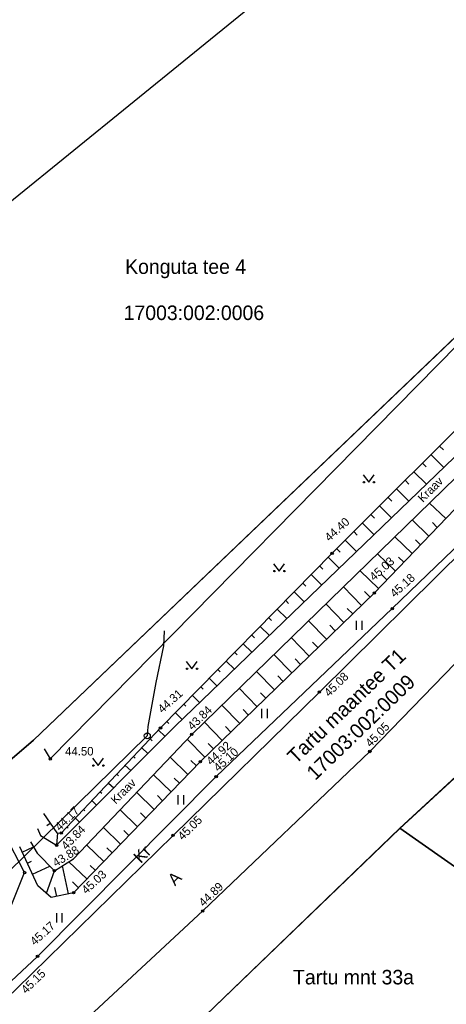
# Model space of a CAD drawing. Extents: x 641582 to 643225, y 6457495 to 6459046.
# Drawn here: x 642059.5 to 642094.7, y 6458132.8 to 6458214 of the extents above; entities that cross this region are included whole.
import ezdxf

# ---------------------------------------------------------------- set-up
doc = ezdxf.new("R2010")
doc.units = 0
for name, color, linetype in [('AED', 7, 'Continuous'), ('HALJASTUS', 7, 'Continuous'), ('KORGUS-EH2000', 7, 'Continuous'), ('PIIR', 7, 'Continuous'), ('POST', 7, 'Continuous'), ('RELJEEF', 7, 'Continuous'), ('SIOHULIIN', 7, 'Continuous'), ('SITRASS', 7, 'Continuous'), ('TEE', 7, 'Continuous'), ('VEEKOGU', 7, 'Continuous'), ('VORMISTUS', 7, 'Continuous')]:
    doc.layers.add(name, color=color, linetype=linetype)

msp = doc.modelspace()

# ---------------------------------------------------------------- linework, layer by layer
at = {"layer": 'AED'}
msp.add_lwpolyline([(642061.465, 6458153.848), (642061.977, 6458153.02), (642097.362, 6458188.971)], dxfattribs=at)
at = {"layer": 'HALJASTUS'}
for p, q in [((642087.825, 6458176.467), (642088.289, 6458175.86)), ((642088.289, 6458175.86), (642088.734, 6458176.467)), ((642080.427, 6458169.134), (642080.89, 6458168.527)), ((642080.89, 6458168.527), (642081.336, 6458169.134)), ((642087.253, 6458164.436), (642087.253, 6458163.675)), ((642087.708, 6458164.436), (642087.708, 6458163.675)), ((642073.216, 6458161.075), (642073.679, 6458160.468)), ((642073.679, 6458160.468), (642074.125, 6458161.075)), ((642079.44, 6458157.15), (642079.44, 6458156.389)), ((642079.895, 6458157.15), (642079.895, 6458156.389)), ((642065.482, 6458153.079), (642065.945, 6458152.472)), ((642065.945, 6458152.472), (642066.391, 6458153.079)), ((642072.518, 6458150.027), (642072.518, 6458149.266)), ((642072.973, 6458150.027), (642072.973, 6458149.266)), ((642062.495, 6458140.295), (642062.495, 6458139.534)), ((642062.95, 6458140.295), (642062.95, 6458139.534))]:
    msp.add_line(p, q, dxfattribs=at)
msp.add_lwpolyline([(641978.231, 6458069.906), (641989.414, 6458073.797), (641996.438, 6458080.41), (642006.034, 6458089.205), (642016.096, 6458099.7), (642026.985, 6458109.771), (642038.804, 6458119.728), (642047.602, 6458126.624), (642058.427, 6458140.08), (642059.863, 6458143.645), (642058.232, 6458146.775)], dxfattribs=at)
for centre in [(642087.888, 6458175.86), (642088.716, 6458175.86), (642080.489, 6458168.527), (642081.318, 6458168.527), (642073.278, 6458160.468), (642074.107, 6458160.468), (642065.544, 6458152.472), (642066.373, 6458152.472)]:
    msp.add_circle(centre, 0.055, dxfattribs=at)
at = {"layer": 'KORGUS-EH2000'}
for centre in [(642085.262, 6458170), (642088.751, 6458166.73), (642090.231, 6458165.43), (642084.214, 6458158.544), (642071.088, 6458155.58), (642073.662, 6458155.044), (642088.377, 6458153.639), (642061.977, 6458153.02), (642074.386, 6458152.8), (642075.685, 6458151.56), (642062.894, 6458146.9), (642072.121, 6458146.709), (642062.503, 6458145.902), (642059.863, 6458143.645), (642062.318, 6458143.795), (642063.908, 6458141.98), (642074.578, 6458140.479), (642060.93, 6458136.72)]:
    msp.add_circle(centre, 0.1, dxfattribs=at)
at = {"layer": 'PIIR'}
for points in [[(642343.02, 6458334.87), (642346.29, 6458310.48), (642326.82, 6458305.37), (642272.29, 6458282.22), (642265.03, 6458279.14), (642255.09, 6458274.77), (642183.51, 6458228.62), (642171.95, 6458218.75), (642152.19, 6458201.89), (642125.02, 6458178.71), (642090.85, 6458147.29), (642074.8, 6458131.84), (641916.12, 6457979.07), (641897.39, 6457992.37), (641907.28, 6458008.31), (641933.02, 6458022.4), (641986.64, 6458073.31), (642058.45, 6458152.73), (642060.6, 6458154.58), (642110.49, 6458202.23), (642147.56, 6458233.4), (642227.07, 6458286.71), (642288.53, 6458313.06), (642334.74, 6458327.9)], [(642027.49, 6458224.96), (642044.61, 6458236.63), (642087.99, 6458256.04), (642110.55, 6458202.27), (642060.6, 6458154.58), (642058.45, 6458152.73), (642052.22, 6458167.18)], [(642090.86, 6458147.3), (642106.19, 6458161.44), (642114.76, 6458147.98), (642108.01, 6458135.27)], [(642074.8, 6458131.84), (642090.86, 6458147.3), (642108.01, 6458135.27), (642097.36, 6458116.08)]]:
    msp.add_lwpolyline(points, close=True, dxfattribs=at)
at = {"layer": 'POST'}
msp.add_circle((642069.994, 6458154.93), 0.25, dxfattribs=at)
at = {"layer": 'RELJEEF'}
for p, q in [((642094.131, 6458178.852), (642094.455, 6458178.528)), ((642093.424, 6458178.145), (642094.489, 6458177.078)), ((642092.716, 6458177.439), (642093.032, 6458177.123)), ((642092.008, 6458176.733), (642093.047, 6458175.691)), ((642090.592, 6458175.32), (642091.606, 6458174.305)), ((642091.3, 6458176.026), (642091.608, 6458175.718)), ((642089.885, 6458174.613), (642090.185, 6458174.313)), ((642089.177, 6458173.907), (642090.164, 6458172.918)), ((642094.644, 6458172.861), (642093.309, 6458174.144)), ((642088.469, 6458173.201), (642088.761, 6458172.908)), ((642087.761, 6458172.494), (642088.722, 6458171.532)), ((642093.258, 6458171.419), (642091.874, 6458172.749)), ((642093.951, 6458172.14), (642093.543, 6458172.532)), ((642087.053, 6458171.788), (642087.338, 6458171.503)), ((642091.872, 6458169.977), (642090.439, 6458171.354)), ((642085.638, 6458170.375), (642085.914, 6458170.098)), ((642086.346, 6458171.081), (642087.28, 6458170.145)), ((642092.565, 6458170.698), (642092.143, 6458171.104)), ((642084.933, 6458169.665), (642085.847, 6458168.767)), ((642090.486, 6458168.535), (642089.005, 6458169.959)), ((642091.179, 6458169.256), (642090.742, 6458169.676)), ((642084.232, 6458168.952), (642084.5, 6458168.689)), ((642083.531, 6458168.239), (642084.405, 6458167.38)), ((642089.1, 6458167.093), (642087.57, 6458168.564)), ((642089.793, 6458167.814), (642089.341, 6458168.249)), ((642082.83, 6458167.526), (642083.086, 6458167.274)), ((642087.677, 6458165.689), (642086.189, 6458167.223)), ((642082.129, 6458166.813), (642082.963, 6458165.993)), ((642088.395, 6458166.385), (642087.948, 6458166.845)), ((642081.428, 6458166.1), (642081.672, 6458165.86)), ((642086.241, 6458164.296), (642084.755, 6458165.828)), ((642080.026, 6458164.673), (642080.258, 6458164.445)), ((642080.727, 6458165.386), (642081.521, 6458164.607)), ((642086.959, 6458164.992), (642086.513, 6458165.452)), ((642079.325, 6458163.96), (642080.078, 6458163.22)), ((642084.805, 6458162.904), (642083.321, 6458164.434)), ((642085.523, 6458163.6), (642085.078, 6458164.059)), ((642078.624, 6458163.247), (642078.844, 6458163.031)), ((642083.37, 6458161.512), (642081.887, 6458163.04)), ((642077.923, 6458162.534), (642078.636, 6458161.833)), ((642084.088, 6458162.208), (642083.643, 6458162.667)), ((642077.222, 6458161.821), (642077.43, 6458161.616)), ((642081.934, 6458160.119), (642080.453, 6458161.646)), ((642076.521, 6458161.107), (642077.194, 6458160.446)), ((642082.652, 6458160.815), (642082.207, 6458161.274)), ((642075.82, 6458160.394), (642076.016, 6458160.202)), ((642080.498, 6458158.727), (642079.019, 6458160.252)), ((642081.216, 6458159.423), (642080.772, 6458159.881)), ((642074.418, 6458158.968), (642074.602, 6458158.787)), ((642075.119, 6458159.681), (642075.752, 6458159.059)), ((642073.717, 6458158.255), (642074.31, 6458157.672)), ((642079.062, 6458157.335), (642077.585, 6458158.858)), ((642079.78, 6458158.031), (642079.337, 6458158.488)), ((642073.016, 6458157.542), (642073.188, 6458157.373)), ((642077.627, 6458155.942), (642076.151, 6458157.464)), ((642072.315, 6458156.828), (642072.868, 6458156.285)), ((642078.344, 6458156.639), (642077.902, 6458157.095)), ((642071.614, 6458156.115), (642071.775, 6458155.957)), ((642076.191, 6458154.55), (642074.717, 6458156.07)), ((642070.917, 6458155.399), (642071.455, 6458154.891)), ((642076.909, 6458155.246), (642076.466, 6458155.702)), ((642070.23, 6458154.671), (642070.386, 6458154.525)), ((642074.755, 6458153.158), (642073.298, 6458154.661)), ((642075.473, 6458153.854), (642075.031, 6458154.31)), ((642069.544, 6458153.944), (642070.043, 6458153.473)), ((642068.171, 6458152.49), (642068.631, 6458152.055)), ((642068.857, 6458153.217), (642069.001, 6458153.081)), ((642073.352, 6458151.732), (642071.875, 6458153.163)), ((642074.048, 6458152.451), (642073.603, 6458152.882)), ((642067.485, 6458151.763), (642067.617, 6458151.638)), ((642071.961, 6458150.296), (642070.498, 6458151.713)), ((642066.798, 6458151.036), (642067.22, 6458150.638)), ((642072.657, 6458151.014), (642072.215, 6458151.441)), ((642066.112, 6458150.308), (642066.232, 6458150.195)), ((642070.57, 6458148.859), (642069.12, 6458150.263)), ((642065.425, 6458149.581), (642065.808, 6458149.22)), ((642071.265, 6458149.577), (642070.828, 6458150)), ((642064.739, 6458148.854), (642064.848, 6458148.751)), ((642069.178, 6458147.422), (642067.743, 6458148.813)), ((642069.874, 6458148.141), (642069.441, 6458148.56)), ((642061.984, 6458147.695), (642061.699, 6458147.498)), ((642064.052, 6458148.127), (642064.396, 6458147.803)), ((642062.582, 6458146.924), (642062.502, 6458145.903)), ((642063.366, 6458147.4), (642063.463, 6458147.308)), ((642067.787, 6458145.986), (642066.365, 6458147.362)), ((642068.483, 6458146.704), (642068.054, 6458147.119)), ((642059.674, 6458145.331), (642060.601, 6458145.758)), ((642066.396, 6458144.549), (642064.988, 6458145.912)), ((642067.091, 6458145.267), (642066.667, 6458145.678)), ((642060.092, 6458144.423), (642060.425, 6458144.576)), ((642065.004, 6458143.112), (642063.527, 6458144.542)), ((642060.51, 6458143.514), (642061.946, 6458144.175)), ((642061.658, 6458141.932), (642062.318, 6458143.795)), ((642063.493, 6458141.89), (642062.99, 6458144.211)), ((642065.7, 6458143.83), (642065.28, 6458144.237)), ((642064.309, 6458142.394), (642063.811, 6458142.876)), ((642062.516, 6458141.678), (642062.356, 6458142.416))]:
    msp.add_line(p, q, dxfattribs=at)
for points in [[(642118.939, 6458196.633), (642109.209, 6458187.499), (642103.369, 6458181.94), (642088.751, 6458166.73), (642074.386, 6458152.8), (642063.908, 6458141.98), (642062.063, 6458141.58), (642060.958, 6458142.54), (642059.473, 6458145.77)], [(642061.417, 6458148.518), (642062.511, 6458146.93), (642062.894, 6458146.9), (642071.088, 6458155.58), (642085.262, 6458170), (642098.288, 6458183), (642101.761, 6458185.13)]]:
    msp.add_lwpolyline(points, dxfattribs=at)
at = {"layer": 'SIOHULIIN'}
msp.add_lwpolyline([(642036.956, 6458122.57), (642069.994, 6458154.93)], dxfattribs=at)
at = {"layer": 'SITRASS'}
msp.add_lwpolyline([(642071.384, 6458163.595), (642071.329, 6458162.37), (642070.7, 6458159.32), (642070.04, 6458155.71), (642069.994, 6458154.93)], dxfattribs=at)
at = {"layer": 'TEE'}
for points in [[(641956.046, 6458036.158), (641969.275, 6458048.478), (641980.269, 6458058.974), (641992.009, 6458070.247), (642004.798, 6458082.594), (642018.195, 6458095.196), (642032.128, 6458108.207), (642045.679, 6458121.076), (642059.187, 6458134.038), (642072.121, 6458146.709), (642084.214, 6458158.544), (642096.262, 6458170.416), (642108.456, 6458182.108), (642120.801, 6458193.694), (642134.266, 6458205.82), (642149.139, 6458218.514), (642164.834, 6458231.307), (642181.155, 6458243.322), (642197.451, 6458254.516), (642213.639, 6458265.51), (642230.329, 6458276.019), (642246.882, 6458285.767)], [(641967.658, 6458038.709), (641978.733, 6458049.203), (641997.461, 6458066.375), (642012.618, 6458081.466), (642026.454, 6458094.118), (642035.907, 6458103.643), (642044.246, 6458111.221), (642048.177, 6458115.493), (642060.528, 6458127.443), (642074.578, 6458140.479), (642088.377, 6458153.639), (642095.431, 6458160.906), (642107.279, 6458172.365), (642124.766, 6458188.835), (642133.027, 6458196.452), (642146.438, 6458207.887), (642159.854, 6458218.753), (642172.561, 6458228.707), (642185.48, 6458238.119), (642198.975, 6458247.702), (642212.998, 6458257.231), (642226.259, 6458265.97), (642239.196, 6458273.779), (642252.845, 6458281.1)], [(642106.831, 6458181.41), (642090.231, 6458165.43), (642075.685, 6458151.56), (642060.93, 6458136.72), (642044.487, 6458121.35), (642027.318, 6458105.21), (642011.743, 6458090.22), (641999.145, 6458077.92), (641984.533, 6458063.96), (641972.277, 6458051.94), (641953.109, 6458034.49), (641942.016, 6458023.5), (641932.701, 6458017.17), (641930.111, 6458016.31), (641926.536, 6458016.386)]]:
    msp.add_lwpolyline(points, dxfattribs=at)
at = {"layer": 'VEEKOGU'}
for points in [[(642060.357, 6458146.187), (642060.886, 6458145.256), (642062.318, 6458143.795), (642063.912, 6458144.78), (642073.662, 6458155.044), (642102.779, 6458183.35), (642115.419, 6458195.404), (642117.026, 6458196.804), (642117.401, 6458197.053)], [(642060.929, 6458147.274), (642061.184, 6458146.695), (642062.503, 6458145.902), (642072.315, 6458155.754), (642102.039, 6458184.338), (642102.951, 6458185.183)]]:
    msp.add_lwpolyline(points, dxfattribs=at)
at = {"layer": 'VORMISTUS'}
msp.add_lwpolyline([(641775.914, 6457784.696), (641685.48, 6457896.114), (642137.363, 6458262.892), (642227.797, 6458151.474)], close=True, dxfattribs=at)

# ---------------------------------------------------------------- texts
at = {"layer": 'KORGUS-EH2000'}
for s, rotation, p in [(' 44.40', 42.00971, (642084.837, 6458170.756)), (' 45.03', 42.00971, (642088.537, 6458167.501)), (' 45.18', 42.00971, (642090.239, 6458166.135)), (' 45.08', 44.57843, (642084.828, 6458157.921)), (' 44.31', 42.00971, (642071.053, 6458156.584)), (' 43.84', 44.19085, (642073.54, 6458155.169)), (' 45.05', 45.85211, (642088.251, 6458153.761)), (' 44.92', 42.00971, (642075.062, 6458152.282)), (' 45.10', 42.00971, (642075.665, 6458151.752)), (' 44.17', 44.39968, (642062.592, 6458146.847)), (' 45.05', 44.38224, (642072.733, 6458146.084)), (' 43.84', 45.11655, (642063.123, 6458145.285)), (' 43.88', 31.71367, (642062.226, 6458143.944)), (' 45.03', 42.4166, (642064.765, 6458141.644)), (' 44.89', 43.64219, (642074.457, 6458140.606)), (' 45.17', 42.00971, (642060.51, 6458137.403)), (' 45.15', 44.41151, (642059.799, 6458133.413))]:
    msp.add_text(s, height=0.7, rotation=rotation, dxfattribs=at).set_placement(p)
msp.add_text(' 44.50', height=0.7, dxfattribs=at).set_placement((642062.954, 6458153.308))
at = {"layer": 'PIIR'}
for s, p in [('Konguta tee 4', (642068.164, 6458193.061)), ('17003:002:0006', (642068.044, 6458189.253)), ('Tartu mnt 33a', (642082.033, 6458134.411))]:
    msp.add_text(s, height=1.2, dxfattribs=at).set_placement(p)
for s, p in [('Tartu maantee T1', (642082.268, 6458152.546)), ('17003:002:0009', (642083.86, 6458151.193))]:
    msp.add_text(s, height=1.2, rotation=43.89593, dxfattribs=at).set_placement(p)
at = {"layer": 'TEE'}
for s, p in [('Kr', (642069.463, 6458144.342)), ('A', (642072.291, 6458142.49))]:
    msp.add_text(s, height=1, rotation=45.24369, dxfattribs=at).set_placement(p)
at = {"layer": 'VEEKOGU'}
for p in [(642092.762, 6458174.147), (642067.391, 6458149.247)]:
    msp.add_text('Kraav', height=0.7, rotation=44.97759, dxfattribs=at).set_placement(p)

doc.saveas('drawing.dxf')
